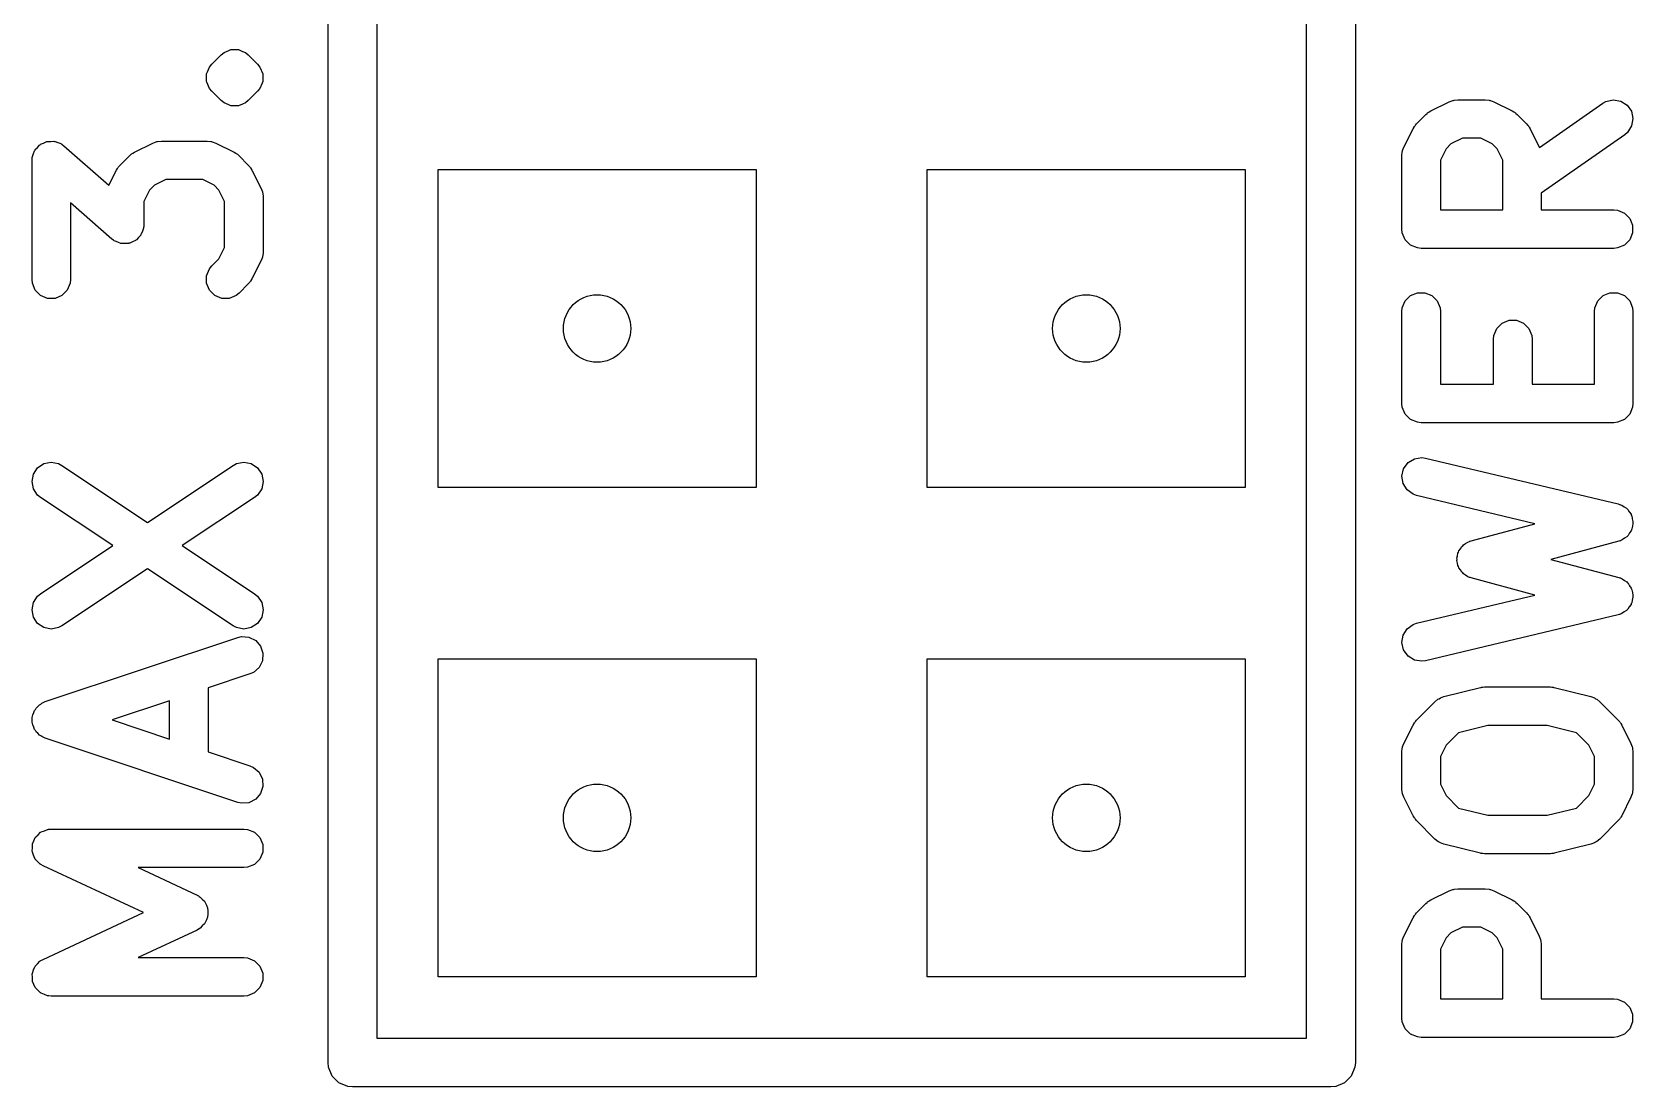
# Model space of a CAD drawing. Extents: x -4.27 to -3.21, y 5.41 to 6.94.
# Drawn here: x -3.5405 to -3.2133, y 5.745 to 5.9606 of the extents above; entities that cross this region are included whole.
import ezdxf

# ---------------------------------------------------------------- set-up
doc = ezdxf.new("R2010")
doc.units = 0
doc.header["$MEASUREMENT"] = 0
doc.layers.add('BLACK', color=7, linetype='CONTINUOUS')

msp = doc.modelspace()

# ---------------------------------------------------------------- linework, layer by layer
at = {"layer": 'BLACK', "linetype": 'CONTINUOUS'}
for p, q in [((-3.48, 5.85), (-3.48, 6.05)), ((-3.27, 6.05), (-3.27, 5.75)), ((-3.47, 6.045), (-3.47, 5.85)), ((-3.28, 5.755), (-3.28, 6.045)), ((-3.50373, 5.95403), (-3.50185, 5.9559)), ((-3.50185, 5.9559), (-3.50126, 5.95639)), ((-3.50126, 5.95639), (-3.50025, 5.95681)), ((-3.50025, 5.95681), (-3.49984, 5.95698)), ((-3.49984, 5.95698), (-3.4983, 5.95698)), ((-3.4983, 5.95698), (-3.49747, 5.95663)), ((-3.49747, 5.95663), (-3.49688, 5.95639)), ((-3.49688, 5.95639), (-3.49688, 5.95639)), ((-3.49688, 5.95639), (-3.49629, 5.9559)), ((-3.49629, 5.9559), (-3.49441, 5.95403)), ((-3.50463, 5.95243), (-3.50422, 5.95343)), ((-3.50422, 5.95343), (-3.50373, 5.95403)), ((-3.50422, 5.95343), (-3.50422, 5.95343)), ((-3.49441, 5.95403), (-3.49392, 5.95343)), ((-3.49392, 5.95343), (-3.49392, 5.95343)), ((-3.49392, 5.95343), (-3.49333, 5.95201)), ((-3.50481, 5.95201), (-3.50463, 5.95243)), ((-3.50481, 5.95047), (-3.50481, 5.95201)), ((-3.50475, 5.95033), (-3.50481, 5.95047)), ((-3.50422, 5.94906), (-3.50475, 5.95033)), ((-3.49348, 5.95014), (-3.49392, 5.94906)), ((-3.49333, 5.95047), (-3.49348, 5.95014)), ((-3.49333, 5.95201), (-3.49333, 5.95047)), ((-3.50373, 5.94846), (-3.50422, 5.94906)), ((-3.50422, 5.94906), (-3.50422, 5.94906)), ((-3.50185, 5.94658), (-3.50373, 5.94846)), ((-3.50126, 5.94609), (-3.50185, 5.94658)), ((-3.50025, 5.94568), (-3.50126, 5.94609)), ((-3.49688, 5.94609), (-3.49747, 5.94585)), ((-3.49629, 5.94658), (-3.49688, 5.94609)), ((-3.49688, 5.94609), (-3.49688, 5.94609)), ((-3.49441, 5.94846), (-3.49629, 5.94658)), ((-3.49392, 5.94906), (-3.49441, 5.94846)), ((-3.25458, 5.94445), (-3.25083, 5.94633)), ((-3.25083, 5.94633), (-3.25011, 5.9466)), ((-3.25011, 5.9466), (-3.24997, 5.94661)), ((-3.24997, 5.94661), (-3.24984, 5.94667)), ((-3.24984, 5.94667), (-3.24907, 5.94674)), ((-3.24907, 5.94674), (-3.24344, 5.94674)), ((-3.24344, 5.94674), (-3.24267, 5.94667)), ((-3.24267, 5.94667), (-3.24254, 5.94661)), ((-3.24254, 5.94661), (-3.2424, 5.9466)), ((-3.2424, 5.9466), (-3.24168, 5.94633)), ((-3.24168, 5.94633), (-3.23793, 5.94445)), ((-3.23239, 5.93698), (-3.21945, 5.94603)), ((-3.21945, 5.94603), (-3.21878, 5.94641)), ((-3.21878, 5.94641), (-3.21728, 5.94674)), ((-3.21728, 5.94674), (-3.21577, 5.94648)), ((-3.21577, 5.94648), (-3.21447, 5.94565)), ((-3.49984, 5.94551), (-3.50025, 5.94568)), ((-3.4983, 5.94551), (-3.49984, 5.94551)), ((-3.49984, 5.94551), (-3.49984, 5.94551)), ((-3.49747, 5.94585), (-3.4983, 5.94551)), ((-3.25748, 5.94184), (-3.2556, 5.94372)), ((-3.2556, 5.94372), (-3.2553, 5.94396)), ((-3.2553, 5.94396), (-3.25523, 5.94404)), ((-3.25523, 5.94404), (-3.25511, 5.94412)), ((-3.25511, 5.94412), (-3.255, 5.94421)), ((-3.255, 5.94421), (-3.25491, 5.94424)), ((-3.25491, 5.94424), (-3.25458, 5.94445)), ((-3.23793, 5.94445), (-3.2376, 5.94424)), ((-3.2376, 5.94424), (-3.23751, 5.94421)), ((-3.23751, 5.94421), (-3.2374, 5.94412)), ((-3.2374, 5.94412), (-3.23728, 5.94404)), ((-3.23728, 5.94404), (-3.23721, 5.94396)), ((-3.23721, 5.94396), (-3.23691, 5.94372)), ((-3.23691, 5.94372), (-3.23503, 5.94184)), ((-3.21447, 5.94565), (-3.21359, 5.94439)), ((-3.21359, 5.94439), (-3.21326, 5.94289)), ((-3.21326, 5.94289), (-3.21353, 5.94138)), ((-3.26009, 5.93707), (-3.25821, 5.94082)), ((-3.25821, 5.94082), (-3.258, 5.94115)), ((-3.258, 5.94115), (-3.25796, 5.94124)), ((-3.25796, 5.94124), (-3.25788, 5.94135)), ((-3.25788, 5.94135), (-3.2578, 5.94147)), ((-3.2578, 5.94147), (-3.25772, 5.94154)), ((-3.25772, 5.94154), (-3.25748, 5.94184)), ((-3.23503, 5.94184), (-3.23479, 5.94154)), ((-3.23479, 5.94154), (-3.23471, 5.94147)), ((-3.23471, 5.94147), (-3.23463, 5.94135)), ((-3.23463, 5.94135), (-3.23455, 5.94124)), ((-3.23455, 5.94124), (-3.23451, 5.94115)), ((-3.23451, 5.94115), (-3.2343, 5.94082)), ((-3.2343, 5.94082), (-3.23242, 5.93707)), ((-3.21494, 5.93958), (-3.23201, 5.92763)), ((-3.21435, 5.94008), (-3.21494, 5.93958)), ((-3.21353, 5.94138), (-3.21435, 5.94008)), ((-3.54018, 5.93573), (-3.53998, 5.93633)), ((-3.53998, 5.93633), (-3.53989, 5.93643)), ((-3.53989, 5.93643), (-3.53984, 5.93656)), ((-3.53984, 5.93656), (-3.53939, 5.93701)), ((-3.53939, 5.93701), (-3.53897, 5.93749)), ((-3.53897, 5.93749), (-3.53885, 5.93755)), ((-3.53885, 5.93755), (-3.53875, 5.93764)), ((-3.53875, 5.93764), (-3.53816, 5.93789)), ((-3.53816, 5.93789), (-3.53759, 5.93817)), ((-3.53759, 5.93817), (-3.53746, 5.93818)), ((-3.53746, 5.93818), (-3.53733, 5.93823)), ((-3.53733, 5.93823), (-3.53669, 5.93823)), ((-3.53669, 5.93823), (-3.53606, 5.93827)), ((-3.53606, 5.93827), (-3.53593, 5.93823)), ((-3.53593, 5.93823), (-3.5358, 5.93823)), ((-3.5358, 5.93823), (-3.53521, 5.93799)), ((-3.53521, 5.93799), (-3.5346, 5.93778)), ((-3.5346, 5.93778), (-3.53445, 5.93767)), ((-3.53445, 5.93767), (-3.53438, 5.93764)), ((-3.53438, 5.93764), (-3.53431, 5.93757)), ((-3.53431, 5.93757), (-3.53397, 5.93733)), ((-3.53397, 5.93733), (-3.52477, 5.92928)), ((-3.51958, 5.93602), (-3.51583, 5.93789)), ((-3.51583, 5.93789), (-3.51511, 5.93817)), ((-3.51511, 5.93817), (-3.51497, 5.93818)), ((-3.51497, 5.93818), (-3.51484, 5.93823)), ((-3.51484, 5.93823), (-3.51407, 5.93831)), ((-3.51407, 5.93831), (-3.5047, 5.93831)), ((-3.5047, 5.93831), (-3.50393, 5.93823)), ((-3.50393, 5.93823), (-3.5038, 5.93818)), ((-3.5038, 5.93818), (-3.50366, 5.93817)), ((-3.50366, 5.93817), (-3.50293, 5.93789)), ((-3.50293, 5.93789), (-3.49918, 5.93602)), ((-3.26037, 5.93621), (-3.26036, 5.93635)), ((-3.26036, 5.93635), (-3.26009, 5.93707)), ((-3.25146, 5.93672), (-3.25263, 5.93438)), ((-3.25048, 5.9377), (-3.25146, 5.93672)), ((-3.24814, 5.93887), (-3.25048, 5.9377)), ((-3.24437, 5.93887), (-3.24814, 5.93887)), ((-3.24203, 5.9377), (-3.24437, 5.93887)), ((-3.24105, 5.93672), (-3.24203, 5.9377)), ((-3.23988, 5.93438), (-3.24105, 5.93672)), ((-3.23242, 5.93707), (-3.23239, 5.93698)), ((-3.5405, 5.93437), (-3.54046, 5.93478)), ((-3.5405, 5.91), (-3.5405, 5.93437)), ((-3.54047, 5.93488), (-3.54045, 5.93495)), ((-3.54046, 5.93478), (-3.54047, 5.93488)), ((-3.54045, 5.93495), (-3.54043, 5.93514)), ((-3.54043, 5.93514), (-3.54018, 5.93573)), ((-3.52288, 5.93292), (-3.5228, 5.93303)), ((-3.5228, 5.93303), (-3.52273, 5.9331)), ((-3.52273, 5.9331), (-3.52248, 5.9334)), ((-3.52248, 5.9334), (-3.5206, 5.93528)), ((-3.5206, 5.93528), (-3.5203, 5.93553)), ((-3.5203, 5.93553), (-3.52023, 5.93561)), ((-3.52023, 5.93561), (-3.52011, 5.93568)), ((-3.52011, 5.93568), (-3.52001, 5.93577)), ((-3.52001, 5.93577), (-3.51991, 5.93581)), ((-3.51991, 5.93581), (-3.51958, 5.93602)), ((-3.49918, 5.93602), (-3.49885, 5.93581)), ((-3.49885, 5.93581), (-3.49876, 5.93577)), ((-3.49876, 5.93577), (-3.49865, 5.93568)), ((-3.49865, 5.93568), (-3.49853, 5.93561)), ((-3.49853, 5.93561), (-3.49846, 5.93553)), ((-3.49846, 5.93553), (-3.49816, 5.93528)), ((-3.49816, 5.93528), (-3.49629, 5.9334)), ((-3.49629, 5.9334), (-3.49604, 5.9331)), ((-3.49604, 5.9331), (-3.49596, 5.93303)), ((-3.49596, 5.93303), (-3.49589, 5.93292)), ((-3.2605, 5.93531), (-3.26043, 5.93608)), ((-3.2605, 5.92031), (-3.2605, 5.93531)), ((-3.26043, 5.93608), (-3.26037, 5.93621)), ((-3.25263, 5.93438), (-3.25263, 5.92425)), ((-3.23988, 5.92425), (-3.23988, 5.93438)), ((-3.52477, 5.92928), (-3.52321, 5.93238)), ((-3.52321, 5.93238), (-3.52301, 5.93271)), ((-3.52301, 5.93271), (-3.52297, 5.93281)), ((-3.52297, 5.93281), (-3.52288, 5.93292)), ((-3.51314, 5.93043), (-3.51549, 5.92926)), ((-3.50562, 5.93043), (-3.51314, 5.93043)), ((-3.50328, 5.92926), (-3.50562, 5.93043)), ((-3.49589, 5.93292), (-3.4958, 5.93281)), ((-3.4958, 5.93281), (-3.49576, 5.93271)), ((-3.49576, 5.93271), (-3.49555, 5.93238)), ((-3.49555, 5.93238), (-3.49367, 5.92863)), ((-3.4575, 5.8675), (-3.4575, 5.9325)), ((-3.4575, 5.9325), (-3.3925, 5.9325)), ((-3.3925, 5.9325), (-3.3925, 5.8675)), ((-3.3575, 5.8675), (-3.3575, 5.9325)), ((-3.3575, 5.9325), (-3.2925, 5.9325)), ((-3.2925, 5.9325), (-3.2925, 5.8675)), ((-3.51646, 5.92829), (-3.51763, 5.92594)), ((-3.51549, 5.92926), (-3.51646, 5.92829)), ((-3.50231, 5.92829), (-3.50328, 5.92926)), ((-3.50113, 5.92594), (-3.50231, 5.92829)), ((-3.49367, 5.92863), (-3.4934, 5.92791)), ((-3.4934, 5.92791), (-3.49339, 5.92777)), ((-3.49339, 5.92777), (-3.49333, 5.92764)), ((-3.49333, 5.92764), (-3.49326, 5.92687)), ((-3.49326, 5.92687), (-3.49326, 5.91562)), ((-3.23201, 5.92763), (-3.23201, 5.92425)), ((-3.52416, 5.91828), (-3.53263, 5.92569)), ((-3.53263, 5.92569), (-3.53263, 5.91)), ((-3.51763, 5.92594), (-3.51763, 5.92125)), ((-3.50113, 5.91655), (-3.50113, 5.92594)), ((-3.25263, 5.92425), (-3.23988, 5.92425)), ((-3.23201, 5.92425), (-3.2172, 5.92425)), ((-3.2172, 5.92425), (-3.21643, 5.92417)), ((-3.21643, 5.92417), (-3.21501, 5.92358)), ((-3.21501, 5.92358), (-3.21392, 5.9225)), ((-3.51795, 5.91989), (-3.51816, 5.91928)), ((-3.51771, 5.92048), (-3.51795, 5.91989)), ((-3.51769, 5.92067), (-3.51771, 5.92048)), ((-3.51766, 5.92074), (-3.51769, 5.92067)), ((-3.51763, 5.92125), (-3.51767, 5.92084)), ((-3.51767, 5.92084), (-3.51766, 5.92074)), ((-3.26043, 5.91954), (-3.2605, 5.92031)), ((-3.21392, 5.9225), (-3.21333, 5.92108)), ((-3.21333, 5.92108), (-3.21333, 5.91954)), ((-3.52383, 5.91805), (-3.52416, 5.91828)), ((-3.52376, 5.91797), (-3.52383, 5.91805)), ((-3.52369, 5.91794), (-3.52376, 5.91797)), ((-3.52353, 5.91783), (-3.52369, 5.91794)), ((-3.52293, 5.91763), (-3.52353, 5.91783)), ((-3.52234, 5.91739), (-3.52293, 5.91763)), ((-3.5222, 5.91739), (-3.52234, 5.91739)), ((-3.52208, 5.91734), (-3.5222, 5.91739)), ((-3.52144, 5.91739), (-3.52208, 5.91734)), ((-3.5208, 5.91739), (-3.52144, 5.91739)), ((-3.52068, 5.91744), (-3.5208, 5.91739)), ((-3.52054, 5.91744), (-3.52068, 5.91744)), ((-3.51997, 5.91773), (-3.52054, 5.91744)), ((-3.51938, 5.91797), (-3.51997, 5.91773)), ((-3.51929, 5.91807), (-3.51938, 5.91797)), ((-3.51917, 5.91813), (-3.51929, 5.91807)), ((-3.51875, 5.91861), (-3.51917, 5.91813)), ((-3.51829, 5.91906), (-3.51875, 5.91861)), ((-3.51824, 5.91918), (-3.51829, 5.91906)), ((-3.51816, 5.91928), (-3.51824, 5.91918)), ((-3.25984, 5.91812), (-3.26043, 5.91954)), ((-3.25875, 5.91704), (-3.25984, 5.91812)), ((-3.25733, 5.91645), (-3.25875, 5.91704)), ((-3.21501, 5.91704), (-3.21643, 5.91645)), ((-3.21392, 5.91812), (-3.21501, 5.91704)), ((-3.21333, 5.91954), (-3.21392, 5.91812)), ((-3.50373, 5.91278), (-3.50231, 5.9142)), ((-3.50231, 5.9142), (-3.50113, 5.91655)), ((-3.49367, 5.91386), (-3.49555, 5.91011)), ((-3.4934, 5.91458), (-3.49367, 5.91386)), ((-3.49339, 5.91472), (-3.4934, 5.91458)), ((-3.49333, 5.91485), (-3.49339, 5.91472)), ((-3.49326, 5.91562), (-3.49333, 5.91485)), ((-3.25657, 5.91637), (-3.25733, 5.91645)), ((-3.2172, 5.91637), (-3.25657, 5.91637)), ((-3.21643, 5.91645), (-3.2172, 5.91637)), ((-3.50481, 5.91077), (-3.50422, 5.91219)), ((-3.50481, 5.90923), (-3.50481, 5.91077)), ((-3.50422, 5.91219), (-3.50373, 5.91278)), ((-3.49555, 5.91011), (-3.49576, 5.90978)), ((-3.54043, 5.90923), (-3.5405, 5.91)), ((-3.53984, 5.90781), (-3.54043, 5.90923)), ((-3.53875, 5.90672), (-3.53984, 5.90781)), ((-3.53329, 5.90781), (-3.53438, 5.90672)), ((-3.5327, 5.90923), (-3.53329, 5.90781)), ((-3.53263, 5.91), (-3.5327, 5.90923)), ((-3.50422, 5.90781), (-3.50481, 5.90923)), ((-3.50313, 5.90672), (-3.50422, 5.90781)), ((-3.49816, 5.90721), (-3.49876, 5.90672)), ((-3.49629, 5.90909), (-3.49816, 5.90721)), ((-3.49604, 5.90939), (-3.49629, 5.90909)), ((-3.49596, 5.90946), (-3.49604, 5.90939)), ((-3.49589, 5.90958), (-3.49596, 5.90946)), ((-3.4958, 5.90969), (-3.49589, 5.90958)), ((-3.49576, 5.90978), (-3.4958, 5.90969)), ((-3.25875, 5.90671), (-3.25733, 5.9073)), ((-3.25733, 5.9073), (-3.2558, 5.9073)), ((-3.2558, 5.9073), (-3.25438, 5.90671)), ((-3.21938, 5.90671), (-3.21796, 5.9073)), ((-3.21796, 5.9073), (-3.21643, 5.9073)), ((-3.21643, 5.9073), (-3.21501, 5.90671)), ((-3.53733, 5.90614), (-3.53875, 5.90672)), ((-3.5358, 5.90614), (-3.53733, 5.90614)), ((-3.53438, 5.90672), (-3.5358, 5.90614)), ((-3.50171, 5.90614), (-3.50313, 5.90672)), ((-3.50018, 5.90614), (-3.50171, 5.90614)), ((-3.49876, 5.90672), (-3.50018, 5.90614)), ((-3.2605, 5.90344), (-3.26043, 5.9042)), ((-3.26043, 5.9042), (-3.25984, 5.90562)), ((-3.25984, 5.90562), (-3.25875, 5.90671)), ((-3.25438, 5.90671), (-3.25329, 5.90562)), ((-3.25329, 5.90562), (-3.2527, 5.9042)), ((-3.2527, 5.9042), (-3.25263, 5.90344)), ((-3.22113, 5.90344), (-3.22106, 5.9042)), ((-3.22106, 5.9042), (-3.22047, 5.90562)), ((-3.22047, 5.90562), (-3.21938, 5.90671)), ((-3.21501, 5.90671), (-3.21392, 5.90562)), ((-3.21392, 5.90562), (-3.21333, 5.9042)), ((-3.21333, 5.9042), (-3.21326, 5.90344)), ((-3.2605, 5.88469), (-3.2605, 5.90344)), ((-3.25263, 5.90344), (-3.25263, 5.88863)), ((-3.24109, 5.9), (-3.24001, 5.90109)), ((-3.24001, 5.90109), (-3.23859, 5.90167)), ((-3.23859, 5.90167), (-3.23705, 5.90167)), ((-3.23705, 5.90167), (-3.23563, 5.90109)), ((-3.23563, 5.90109), (-3.23455, 5.9)), ((-3.22113, 5.88863), (-3.22113, 5.90344)), ((-3.21326, 5.90344), (-3.21326, 5.88469)), ((-3.24176, 5.89781), (-3.24168, 5.89858)), ((-3.24176, 5.88863), (-3.24176, 5.89781)), ((-3.24168, 5.89858), (-3.24109, 5.9)), ((-3.23455, 5.9), (-3.23396, 5.89858)), ((-3.23396, 5.89858), (-3.23388, 5.89781)), ((-3.23388, 5.89781), (-3.23388, 5.88863)), ((-3.25263, 5.88863), (-3.24176, 5.88863)), ((-3.23388, 5.88863), (-3.22113, 5.88863)), ((-3.26043, 5.88392), (-3.2605, 5.88469)), ((-3.25984, 5.8825), (-3.26043, 5.88392)), ((-3.21333, 5.88392), (-3.21392, 5.8825)), ((-3.21326, 5.88469), (-3.21333, 5.88392)), ((-3.25875, 5.88142), (-3.25984, 5.8825)), ((-3.25733, 5.88083), (-3.25875, 5.88142)), ((-3.25657, 5.88075), (-3.25733, 5.88083)), ((-3.2172, 5.88075), (-3.25657, 5.88075)), ((-3.21643, 5.88083), (-3.2172, 5.88075)), ((-3.21501, 5.88142), (-3.21643, 5.88083)), ((-3.21392, 5.8825), (-3.21501, 5.88142)), ((-3.54021, 5.87026), (-3.53935, 5.87153)), ((-3.53935, 5.87153), (-3.53808, 5.87239)), ((-3.53808, 5.87239), (-3.53657, 5.87269)), ((-3.53657, 5.87269), (-3.53506, 5.87239)), ((-3.53506, 5.87239), (-3.53438, 5.87203)), ((-3.53438, 5.87203), (-3.51688, 5.86036)), ((-3.51688, 5.86036), (-3.49938, 5.87203)), ((-3.49938, 5.87203), (-3.4987, 5.87239)), ((-3.4987, 5.87239), (-3.49719, 5.87269)), ((-3.49719, 5.87269), (-3.49569, 5.87239)), ((-3.49569, 5.87239), (-3.49441, 5.87153)), ((-3.49441, 5.87153), (-3.49356, 5.87026)), ((-3.2605, 5.86984), (-3.26014, 5.87133)), ((-3.26014, 5.87133), (-3.25924, 5.87258)), ((-3.25924, 5.87258), (-3.25794, 5.87338)), ((-3.25794, 5.87338), (-3.25642, 5.87362)), ((-3.25642, 5.87362), (-3.25565, 5.87352)), ((-3.25565, 5.87352), (-3.21628, 5.86415)), ((-3.5405, 5.86875), (-3.54021, 5.87026)), ((-3.5402, 5.86724), (-3.5405, 5.86875)), ((-3.49356, 5.87026), (-3.49326, 5.86875)), ((-3.49326, 5.86875), (-3.49356, 5.86724)), ((-3.3925, 5.8675), (-3.4575, 5.8675)), ((-3.2925, 5.8675), (-3.3575, 5.8675)), ((-3.26026, 5.86832), (-3.2605, 5.86984)), ((-3.25945, 5.86701), (-3.26026, 5.86832)), ((-3.53935, 5.86597), (-3.5402, 5.86724)), ((-3.53875, 5.86548), (-3.53935, 5.86597)), ((-3.52398, 5.85563), (-3.53875, 5.86548)), ((-3.49501, 5.86548), (-3.50978, 5.85563)), ((-3.49442, 5.86597), (-3.49501, 5.86548)), ((-3.49356, 5.86724), (-3.49442, 5.86597)), ((-3.25821, 5.86611), (-3.25945, 5.86701)), ((-3.25748, 5.86586), (-3.25821, 5.86611)), ((-3.23329, 5.8601), (-3.25748, 5.86586)), ((-3.21628, 5.86415), (-3.21602, 5.86406)), ((-3.21602, 5.86406), (-3.21593, 5.86404)), ((-3.21593, 5.86404), (-3.21584, 5.86399)), ((-3.21584, 5.86399), (-3.21555, 5.8639)), ((-3.21555, 5.8639), (-3.21509, 5.86356)), ((-3.21509, 5.86356), (-3.2146, 5.86327)), ((-3.2146, 5.86327), (-3.21447, 5.86311)), ((-3.21447, 5.86311), (-3.21431, 5.86299)), ((-3.21431, 5.86299), (-3.21401, 5.86251)), ((-3.21401, 5.86251), (-3.21366, 5.86205)), ((-3.21366, 5.86205), (-3.21361, 5.86186)), ((-3.21361, 5.86186), (-3.21351, 5.86169)), ((-3.21351, 5.86169), (-3.21341, 5.86112)), ((-3.21341, 5.86112), (-3.21327, 5.86057)), ((-3.24633, 5.85662), (-3.23329, 5.8601)), ((-3.21424, 5.85772), (-3.2144, 5.85759)), ((-3.21395, 5.85821), (-3.21424, 5.85772)), ((-3.21362, 5.85868), (-3.21395, 5.85821)), ((-3.21357, 5.85887), (-3.21362, 5.85868)), ((-3.21347, 5.85905), (-3.21357, 5.85887)), ((-3.21339, 5.85961), (-3.21347, 5.85905)), ((-3.21326, 5.86017), (-3.21339, 5.85961)), ((-3.21327, 5.86057), (-3.21329, 5.86037)), ((-3.21329, 5.86037), (-3.21326, 5.86017)), ((-3.53875, 5.84578), (-3.52398, 5.85563)), ((-3.50978, 5.85563), (-3.49501, 5.84578)), ((-3.24892, 5.85431), (-3.24885, 5.85455)), ((-3.24885, 5.85455), (-3.24853, 5.85497)), ((-3.24853, 5.85497), (-3.24827, 5.85542)), ((-3.24827, 5.85542), (-3.24807, 5.85557)), ((-3.24807, 5.85557), (-3.24792, 5.85577)), ((-3.24792, 5.85577), (-3.24747, 5.85603)), ((-3.24747, 5.85603), (-3.24705, 5.85635)), ((-3.24705, 5.85635), (-3.24668, 5.85649)), ((-3.24668, 5.85649), (-3.24659, 5.85654)), ((-3.24659, 5.85654), (-3.24651, 5.85655)), ((-3.24651, 5.85655), (-3.24633, 5.85662)), ((-3.21618, 5.85651), (-3.23004, 5.85282)), ((-3.21592, 5.85661), (-3.21618, 5.85651)), ((-3.21583, 5.85663), (-3.21592, 5.85661)), ((-3.21574, 5.85668), (-3.21583, 5.85663)), ((-3.21546, 5.85678), (-3.21574, 5.85668)), ((-3.215, 5.85713), (-3.21546, 5.85678)), ((-3.21452, 5.85743), (-3.215, 5.85713)), ((-3.2144, 5.85759), (-3.21452, 5.85743)), ((-3.24925, 5.85307), (-3.24911, 5.85357)), ((-3.24921, 5.85282), (-3.24925, 5.85307)), ((-3.24925, 5.85256), (-3.24921, 5.85282)), ((-3.24911, 5.85206), (-3.24925, 5.85256)), ((-3.24911, 5.85357), (-3.24904, 5.85409)), ((-3.24904, 5.85155), (-3.24911, 5.85206)), ((-3.24904, 5.85409), (-3.24892, 5.85431)), ((-3.24892, 5.85133), (-3.24904, 5.85155)), ((-3.24885, 5.85108), (-3.24892, 5.85133)), ((-3.23004, 5.85282), (-3.21618, 5.84912)), ((-3.51688, 5.8509), (-3.53438, 5.83923)), ((-3.49938, 5.83923), (-3.51688, 5.8509)), ((-3.48, 5.75), (-3.48, 5.85)), ((-3.47, 5.85), (-3.47, 5.755)), ((-3.24853, 5.85067), (-3.24885, 5.85108)), ((-3.24827, 5.85022), (-3.24853, 5.85067)), ((-3.24807, 5.85006), (-3.24827, 5.85022)), ((-3.24792, 5.84986), (-3.24807, 5.85006)), ((-3.24747, 5.8496), (-3.24792, 5.84986)), ((-3.24705, 5.84928), (-3.24747, 5.8496)), ((-3.24668, 5.84914), (-3.24705, 5.84928)), ((-3.24659, 5.84909), (-3.24668, 5.84914)), ((-3.24651, 5.84908), (-3.24659, 5.84909)), ((-3.24633, 5.84901), (-3.24651, 5.84908)), ((-3.23329, 5.84553), (-3.24633, 5.84901)), ((-3.21618, 5.84912), (-3.21592, 5.84902)), ((-3.21592, 5.84902), (-3.21583, 5.84901)), ((-3.21583, 5.84901), (-3.21574, 5.84896)), ((-3.21574, 5.84896), (-3.21546, 5.84885)), ((-3.21546, 5.84885), (-3.215, 5.8485)), ((-3.215, 5.8485), (-3.21452, 5.8482)), ((-3.21452, 5.8482), (-3.2144, 5.84804)), ((-3.2144, 5.84804), (-3.21424, 5.84792)), ((-3.21424, 5.84792), (-3.21395, 5.84742)), ((-3.5402, 5.84402), (-3.53935, 5.84529)), ((-3.53935, 5.84529), (-3.53875, 5.84578)), ((-3.49501, 5.84578), (-3.49442, 5.84529)), ((-3.49442, 5.84529), (-3.49356, 5.84402)), ((-3.25748, 5.83977), (-3.23329, 5.84553)), ((-3.21395, 5.84742), (-3.21362, 5.84696)), ((-3.21362, 5.84696), (-3.21357, 5.84676)), ((-3.21357, 5.84676), (-3.21347, 5.84659)), ((-3.21347, 5.84659), (-3.21339, 5.84602)), ((-3.21327, 5.84507), (-3.21341, 5.84451)), ((-3.21339, 5.84602), (-3.21326, 5.84547)), ((-3.21326, 5.84547), (-3.21329, 5.84527)), ((-3.21329, 5.84527), (-3.21327, 5.84507)), ((-3.5405, 5.84251), (-3.5402, 5.84402)), ((-3.54021, 5.841), (-3.5405, 5.84251)), ((-3.49356, 5.84402), (-3.49326, 5.84251)), ((-3.49326, 5.84251), (-3.49356, 5.841)), ((-3.21628, 5.84149), (-3.25565, 5.83211)), ((-3.21602, 5.84158), (-3.21628, 5.84149)), ((-3.21593, 5.84159), (-3.21602, 5.84158)), ((-3.21584, 5.84164), (-3.21593, 5.84159)), ((-3.21555, 5.84174), (-3.21584, 5.84164)), ((-3.21509, 5.84208), (-3.21555, 5.84174)), ((-3.2146, 5.84236), (-3.21509, 5.84208)), ((-3.21447, 5.84252), (-3.2146, 5.84236)), ((-3.21431, 5.84264), (-3.21447, 5.84252)), ((-3.21401, 5.84313), (-3.21431, 5.84264)), ((-3.21366, 5.84358), (-3.21401, 5.84313)), ((-3.21361, 5.84378), (-3.21366, 5.84358)), ((-3.21351, 5.84395), (-3.21361, 5.84378)), ((-3.21341, 5.84451), (-3.21351, 5.84395)), ((-3.53935, 5.83973), (-3.54021, 5.841)), ((-3.53808, 5.83887), (-3.53935, 5.83973)), ((-3.53657, 5.83857), (-3.53808, 5.83887)), ((-3.53506, 5.83887), (-3.53657, 5.83857)), ((-3.53438, 5.83923), (-3.53506, 5.83887)), ((-3.4987, 5.83887), (-3.49938, 5.83923)), ((-3.49719, 5.83857), (-3.4987, 5.83887)), ((-3.49569, 5.83887), (-3.49719, 5.83857)), ((-3.49441, 5.83973), (-3.49569, 5.83887)), ((-3.49356, 5.841), (-3.49441, 5.83973)), ((-3.26026, 5.83731), (-3.25945, 5.83862)), ((-3.25945, 5.83862), (-3.25821, 5.83952)), ((-3.25821, 5.83952), (-3.25748, 5.83977)), ((-3.53781, 5.82374), (-3.49844, 5.83687)), ((-3.49844, 5.83687), (-3.49769, 5.83704)), ((-3.49769, 5.83704), (-3.49616, 5.83693)), ((-3.49616, 5.83693), (-3.49478, 5.83624)), ((-3.49478, 5.83624), (-3.49378, 5.83508)), ((-3.49378, 5.83508), (-3.49329, 5.83363)), ((-3.2605, 5.8358), (-3.26026, 5.83731)), ((-3.26014, 5.8343), (-3.2605, 5.8358)), ((-3.4934, 5.83209), (-3.49409, 5.83072)), ((-3.49329, 5.83363), (-3.4934, 5.83209)), ((-3.4575, 5.7675), (-3.4575, 5.8325)), ((-3.4575, 5.8325), (-3.3925, 5.8325)), ((-3.3925, 5.8325), (-3.3925, 5.7675)), ((-3.3575, 5.7675), (-3.3575, 5.8325)), ((-3.3575, 5.8325), (-3.2925, 5.8325)), ((-3.2925, 5.8325), (-3.2925, 5.7675)), ((-3.25924, 5.83306), (-3.26014, 5.8343)), ((-3.25794, 5.83225), (-3.25924, 5.83306)), ((-3.25642, 5.83201), (-3.25794, 5.83225)), ((-3.25565, 5.83211), (-3.25642, 5.83201)), ((-3.49595, 5.8294), (-3.50451, 5.82655)), ((-3.49525, 5.82971), (-3.49595, 5.8294)), ((-3.49409, 5.83072), (-3.49525, 5.82971)), ((-3.50451, 5.82655), (-3.50451, 5.81347)), ((-3.2519, 5.82477), (-3.2444, 5.82664)), ((-3.2444, 5.82664), (-3.24426, 5.82666)), ((-3.24426, 5.82666), (-3.24421, 5.82668)), ((-3.24421, 5.82668), (-3.24392, 5.82671)), ((-3.24392, 5.82671), (-3.24363, 5.82675)), ((-3.24363, 5.82675), (-3.24358, 5.82675)), ((-3.24358, 5.82675), (-3.24344, 5.82676)), ((-3.24344, 5.82676), (-3.23032, 5.82676)), ((-3.23032, 5.82676), (-3.23019, 5.82675)), ((-3.23019, 5.82675), (-3.23013, 5.82675)), ((-3.23013, 5.82675), (-3.22984, 5.82671)), ((-3.22984, 5.82671), (-3.22955, 5.82668)), ((-3.22955, 5.82668), (-3.2295, 5.82666)), ((-3.2295, 5.82666), (-3.22936, 5.82664)), ((-3.22936, 5.82664), (-3.22187, 5.82477)), ((-3.54014, 5.82149), (-3.53999, 5.82196)), ((-3.53999, 5.82196), (-3.5398, 5.82217)), ((-3.5398, 5.82217), (-3.53968, 5.82242)), ((-3.53968, 5.82242), (-3.5393, 5.82275)), ((-3.5393, 5.82275), (-3.53898, 5.82312)), ((-3.53898, 5.82312), (-3.53873, 5.82325)), ((-3.53873, 5.82325), (-3.53852, 5.82343)), ((-3.53852, 5.82343), (-3.53781, 5.82374)), ((-3.51238, 5.82392), (-3.52412, 5.82001)), ((-3.51238, 5.8161), (-3.51238, 5.82392)), ((-3.25748, 5.81998), (-3.25373, 5.82373)), ((-3.25373, 5.82373), (-3.25313, 5.82422)), ((-3.25313, 5.82422), (-3.25286, 5.82433)), ((-3.25286, 5.82433), (-3.25262, 5.82451)), ((-3.25262, 5.82451), (-3.2519, 5.82477)), ((-3.22187, 5.82477), (-3.22114, 5.82451)), ((-3.22114, 5.82451), (-3.2209, 5.82433)), ((-3.2209, 5.82433), (-3.22063, 5.82422)), ((-3.22063, 5.82422), (-3.22004, 5.82373)), ((-3.22004, 5.82373), (-3.21629, 5.81998)), ((-3.54047, 5.8205), (-3.54038, 5.82077)), ((-3.54044, 5.82001), (-3.54047, 5.8205)), ((-3.54047, 5.81952), (-3.54044, 5.82001)), ((-3.54038, 5.81925), (-3.54047, 5.81952)), ((-3.54038, 5.82077), (-3.54036, 5.82105)), ((-3.54036, 5.81897), (-3.54038, 5.81925)), ((-3.54036, 5.82105), (-3.54014, 5.82149)), ((-3.54014, 5.81853), (-3.54036, 5.81897)), ((-3.53999, 5.81806), (-3.54014, 5.81853)), ((-3.52412, 5.82001), (-3.51238, 5.8161)), ((-3.26009, 5.81521), (-3.25821, 5.81896)), ((-3.25821, 5.81896), (-3.258, 5.81929)), ((-3.258, 5.81929), (-3.25796, 5.81938)), ((-3.25796, 5.81938), (-3.25788, 5.81949)), ((-3.25788, 5.81949), (-3.2578, 5.81961)), ((-3.2578, 5.81961), (-3.25772, 5.81968)), ((-3.25772, 5.81968), (-3.25748, 5.81998)), ((-3.24296, 5.81888), (-3.24893, 5.81739)), ((-3.2308, 5.81888), (-3.24296, 5.81888)), ((-3.22483, 5.81739), (-3.2308, 5.81888)), ((-3.21629, 5.81998), (-3.21604, 5.81968)), ((-3.21604, 5.81968), (-3.21596, 5.81961)), ((-3.21596, 5.81961), (-3.21589, 5.81949)), ((-3.21589, 5.81949), (-3.2158, 5.81938)), ((-3.2158, 5.81938), (-3.21576, 5.81929)), ((-3.21576, 5.81929), (-3.21555, 5.81896)), ((-3.21555, 5.81896), (-3.21367, 5.81521)), ((-3.5398, 5.81785), (-3.53999, 5.81806)), ((-3.53968, 5.8176), (-3.5398, 5.81785)), ((-3.5393, 5.81727), (-3.53968, 5.8176)), ((-3.53898, 5.8169), (-3.5393, 5.81727)), ((-3.53873, 5.81677), (-3.53898, 5.8169)), ((-3.53852, 5.81659), (-3.53873, 5.81677)), ((-3.53781, 5.81627), (-3.53852, 5.81659)), ((-3.49844, 5.80315), (-3.53781, 5.81627)), ((-3.26036, 5.81449), (-3.26009, 5.81521)), ((-3.24893, 5.81739), (-3.25146, 5.81487)), ((-3.22231, 5.81487), (-3.22483, 5.81739)), ((-3.21367, 5.81521), (-3.2134, 5.81449)), ((-3.50451, 5.81347), (-3.49595, 5.81062)), ((-3.2605, 5.81345), (-3.26043, 5.81422)), ((-3.2605, 5.80595), (-3.2605, 5.81345)), ((-3.26043, 5.81422), (-3.26037, 5.81435)), ((-3.26037, 5.81435), (-3.26036, 5.81449)), ((-3.25146, 5.81487), (-3.25263, 5.81252)), ((-3.25263, 5.81252), (-3.25263, 5.80688)), ((-3.22113, 5.81252), (-3.22231, 5.81487)), ((-3.22113, 5.80688), (-3.22113, 5.81252)), ((-3.2134, 5.81449), (-3.21339, 5.81435)), ((-3.21339, 5.81435), (-3.21333, 5.81422)), ((-3.21333, 5.81422), (-3.21326, 5.81345)), ((-3.21326, 5.81345), (-3.21326, 5.80595)), ((-3.49595, 5.81062), (-3.49525, 5.81031)), ((-3.49525, 5.81031), (-3.49409, 5.8093)), ((-3.49409, 5.8093), (-3.4934, 5.80793)), ((-3.49329, 5.80639), (-3.49378, 5.80494)), ((-3.4934, 5.80793), (-3.49329, 5.80639)), ((-3.26043, 5.80518), (-3.2605, 5.80595)), ((-3.25263, 5.80688), (-3.25146, 5.80453)), ((-3.22231, 5.80453), (-3.22113, 5.80688)), ((-3.21326, 5.80595), (-3.21333, 5.80518)), ((-3.49769, 5.80298), (-3.49844, 5.80315)), ((-3.49616, 5.80309), (-3.49769, 5.80298)), ((-3.49478, 5.80378), (-3.49616, 5.80309)), ((-3.49378, 5.80494), (-3.49478, 5.80378)), ((-3.26037, 5.80505), (-3.26043, 5.80518)), ((-3.26036, 5.80491), (-3.26037, 5.80505)), ((-3.26009, 5.80419), (-3.26036, 5.80491)), ((-3.25821, 5.80044), (-3.26009, 5.80419)), ((-3.25146, 5.80453), (-3.24893, 5.802)), ((-3.22483, 5.802), (-3.22231, 5.80453)), ((-3.21367, 5.80419), (-3.21555, 5.80044)), ((-3.2134, 5.80491), (-3.21367, 5.80419)), ((-3.21339, 5.80505), (-3.2134, 5.80491)), ((-3.21333, 5.80518), (-3.21339, 5.80505)), ((-3.258, 5.80011), (-3.25821, 5.80044)), ((-3.25796, 5.80001), (-3.258, 5.80011)), ((-3.25788, 5.7999), (-3.25796, 5.80001)), ((-3.2578, 5.79979), (-3.25788, 5.7999)), ((-3.25772, 5.79972), (-3.2578, 5.79979)), ((-3.25748, 5.79942), (-3.25772, 5.79972)), ((-3.25373, 5.79567), (-3.25748, 5.79942)), ((-3.24893, 5.802), (-3.24296, 5.80051)), ((-3.24296, 5.80051), (-3.2308, 5.80051)), ((-3.2308, 5.80051), (-3.22483, 5.802)), ((-3.21629, 5.79942), (-3.22004, 5.79567)), ((-3.21604, 5.79972), (-3.21629, 5.79942)), ((-3.21596, 5.79979), (-3.21604, 5.79972)), ((-3.21589, 5.7999), (-3.21596, 5.79979)), ((-3.2158, 5.80001), (-3.21589, 5.7999)), ((-3.21576, 5.80011), (-3.2158, 5.80001)), ((-3.21555, 5.80044), (-3.21576, 5.80011)), ((-3.5401, 5.79532), (-3.53984, 5.79595)), ((-3.53984, 5.79595), (-3.53978, 5.79601)), ((-3.53978, 5.79601), (-3.53974, 5.79609)), ((-3.53974, 5.79609), (-3.53924, 5.79655)), ((-3.53924, 5.79655), (-3.53875, 5.79704)), ((-3.53875, 5.79704), (-3.53867, 5.79707)), ((-3.53867, 5.79707), (-3.53861, 5.79713)), ((-3.53861, 5.79713), (-3.53797, 5.79736)), ((-3.53797, 5.79736), (-3.53733, 5.79762)), ((-3.53733, 5.79762), (-3.53721, 5.79764)), ((-3.53721, 5.79764), (-3.53716, 5.79765)), ((-3.53716, 5.79765), (-3.53707, 5.79765)), ((-3.53707, 5.79765), (-3.53657, 5.7977)), ((-3.53657, 5.7977), (-3.4972, 5.7977)), ((-3.4972, 5.7977), (-3.49643, 5.79762)), ((-3.49643, 5.79762), (-3.49501, 5.79704)), ((-3.49501, 5.79704), (-3.49392, 5.79595)), ((-3.49392, 5.79595), (-3.49333, 5.79453)), ((-3.25313, 5.79518), (-3.25373, 5.79567)), ((-3.22004, 5.79567), (-3.22063, 5.79518)), ((-3.54046, 5.79316), (-3.54043, 5.79385)), ((-3.54043, 5.79308), (-3.54046, 5.79316)), ((-3.54043, 5.79453), (-3.54039, 5.79461)), ((-3.54043, 5.79385), (-3.54043, 5.79453)), ((-3.54043, 5.79299), (-3.54043, 5.79308)), ((-3.54017, 5.79236), (-3.54043, 5.79299)), ((-3.54039, 5.7947), (-3.5401, 5.79532)), ((-3.54039, 5.79461), (-3.54039, 5.7947)), ((-3.53993, 5.79172), (-3.54017, 5.79236)), ((-3.49333, 5.79299), (-3.49392, 5.79158)), ((-3.49333, 5.79453), (-3.49333, 5.79299)), ((-3.25286, 5.79506), (-3.25313, 5.79518)), ((-3.25262, 5.79489), (-3.25286, 5.79506)), ((-3.2519, 5.79463), (-3.25262, 5.79489)), ((-3.2444, 5.79276), (-3.2519, 5.79463)), ((-3.24426, 5.79274), (-3.2444, 5.79276)), ((-3.24421, 5.79271), (-3.24426, 5.79274)), ((-3.24392, 5.79268), (-3.24421, 5.79271)), ((-3.24363, 5.79264), (-3.24392, 5.79268)), ((-3.24358, 5.79265), (-3.24363, 5.79264)), ((-3.24344, 5.79264), (-3.24358, 5.79265)), ((-3.23032, 5.79264), (-3.24344, 5.79264)), ((-3.23019, 5.79265), (-3.23032, 5.79264)), ((-3.23013, 5.79264), (-3.23019, 5.79265)), ((-3.22984, 5.79268), (-3.23013, 5.79264)), ((-3.22955, 5.79271), (-3.22984, 5.79268)), ((-3.2295, 5.79274), (-3.22955, 5.79271)), ((-3.22936, 5.79276), (-3.2295, 5.79274)), ((-3.22187, 5.79463), (-3.22936, 5.79276)), ((-3.22114, 5.79489), (-3.22187, 5.79463)), ((-3.2209, 5.79506), (-3.22114, 5.79489)), ((-3.22063, 5.79518), (-3.2209, 5.79506)), ((-3.53987, 5.79166), (-3.53993, 5.79172)), ((-3.53984, 5.79158), (-3.53987, 5.79166)), ((-3.53936, 5.79109), (-3.53984, 5.79158)), ((-3.5389, 5.79059), (-3.53936, 5.79109)), ((-3.53879, 5.79053), (-3.5389, 5.79059)), ((-3.53875, 5.79049), (-3.53879, 5.79053)), ((-3.53867, 5.79045), (-3.53875, 5.79049)), ((-3.53823, 5.79019), (-3.53867, 5.79045)), ((-3.51775, 5.78064), (-3.53823, 5.79019)), ((-3.4972, 5.78983), (-3.51882, 5.78983)), ((-3.51882, 5.78983), (-3.50678, 5.78421)), ((-3.49643, 5.7899), (-3.4972, 5.78983)), ((-3.49501, 5.79049), (-3.49643, 5.7899)), ((-3.49392, 5.79158), (-3.49501, 5.79049)), ((-3.50678, 5.78421), (-3.5065, 5.78404)), ((-3.5065, 5.78404), (-3.5064, 5.78401)), ((-3.5064, 5.78401), (-3.50634, 5.78394)), ((-3.50634, 5.78394), (-3.50612, 5.78381)), ((-3.50612, 5.78381), (-3.50571, 5.78337)), ((-3.50571, 5.78337), (-3.50527, 5.78297)), ((-3.50527, 5.78297), (-3.5052, 5.78281)), ((-3.5052, 5.78281), (-3.50508, 5.78268)), ((-3.50508, 5.78268), (-3.50487, 5.78212)), ((-3.25748, 5.78061), (-3.2556, 5.78249)), ((-3.2556, 5.78249), (-3.2553, 5.78273)), ((-3.2553, 5.78273), (-3.25523, 5.78281)), ((-3.25523, 5.78281), (-3.25511, 5.78289)), ((-3.25511, 5.78289), (-3.255, 5.78298)), ((-3.255, 5.78298), (-3.25491, 5.78302)), ((-3.25491, 5.78302), (-3.25458, 5.78322)), ((-3.25458, 5.78322), (-3.25083, 5.7851)), ((-3.25083, 5.7851), (-3.25011, 5.78537)), ((-3.25011, 5.78537), (-3.24997, 5.78538)), ((-3.24997, 5.78538), (-3.24984, 5.78544)), ((-3.24984, 5.78544), (-3.24907, 5.78551)), ((-3.24907, 5.78551), (-3.24344, 5.78551)), ((-3.24344, 5.78551), (-3.24267, 5.78544)), ((-3.24267, 5.78544), (-3.24254, 5.78538)), ((-3.24254, 5.78538), (-3.2424, 5.78537)), ((-3.2424, 5.78537), (-3.24168, 5.7851)), ((-3.24168, 5.7851), (-3.23793, 5.78322)), ((-3.23793, 5.78322), (-3.2376, 5.78302)), ((-3.2376, 5.78302), (-3.23751, 5.78298)), ((-3.23751, 5.78298), (-3.2374, 5.78289)), ((-3.2374, 5.78289), (-3.23728, 5.78281)), ((-3.23728, 5.78281), (-3.23721, 5.78273)), ((-3.23721, 5.78273), (-3.23691, 5.78249)), ((-3.23691, 5.78249), (-3.23503, 5.78061)), ((-3.53823, 5.77108), (-3.51775, 5.78064)), ((-3.50487, 5.77916), (-3.50508, 5.7786)), ((-3.50487, 5.78212), (-3.50462, 5.78158)), ((-3.50462, 5.7797), (-3.50487, 5.77916)), ((-3.50462, 5.78158), (-3.50461, 5.7814)), ((-3.50461, 5.77988), (-3.50462, 5.7797)), ((-3.50461, 5.7814), (-3.50455, 5.78124)), ((-3.50455, 5.78004), (-3.50461, 5.77988)), ((-3.50455, 5.78124), (-3.50458, 5.78064)), ((-3.50458, 5.78064), (-3.50455, 5.78004)), ((-3.26009, 5.77584), (-3.25821, 5.77959)), ((-3.25821, 5.77959), (-3.258, 5.77992)), ((-3.258, 5.77992), (-3.25796, 5.78001)), ((-3.25796, 5.78001), (-3.25788, 5.78012)), ((-3.25788, 5.78012), (-3.2578, 5.78024)), ((-3.2578, 5.78024), (-3.25772, 5.78031)), ((-3.25772, 5.78031), (-3.25748, 5.78061)), ((-3.23503, 5.78061), (-3.23479, 5.78031)), ((-3.23479, 5.78031), (-3.23471, 5.78024)), ((-3.23471, 5.78024), (-3.23463, 5.78012)), ((-3.23463, 5.78012), (-3.23455, 5.78001)), ((-3.23455, 5.78001), (-3.23451, 5.77992)), ((-3.23451, 5.77992), (-3.2343, 5.77959)), ((-3.2343, 5.77959), (-3.23242, 5.77584)), ((-3.50678, 5.77707), (-3.51882, 5.77145)), ((-3.5065, 5.77724), (-3.50678, 5.77707)), ((-3.5064, 5.77727), (-3.5065, 5.77724)), ((-3.50634, 5.77733), (-3.5064, 5.77727)), ((-3.50612, 5.77747), (-3.50634, 5.77733)), ((-3.50571, 5.77791), (-3.50612, 5.77747)), ((-3.50527, 5.77831), (-3.50571, 5.77791)), ((-3.5052, 5.77847), (-3.50527, 5.77831)), ((-3.50508, 5.7786), (-3.5052, 5.77847)), ((-3.25048, 5.77647), (-3.25146, 5.7755)), ((-3.24814, 5.77764), (-3.25048, 5.77647)), ((-3.24437, 5.77764), (-3.24814, 5.77764)), ((-3.24203, 5.77647), (-3.24437, 5.77764)), ((-3.24105, 5.7755), (-3.24203, 5.77647)), ((-3.2605, 5.77408), (-3.26043, 5.77485)), ((-3.2605, 5.75908), (-3.2605, 5.77408)), ((-3.26043, 5.77485), (-3.26037, 5.77498)), ((-3.26037, 5.77498), (-3.26036, 5.77512)), ((-3.26036, 5.77512), (-3.26009, 5.77584)), ((-3.25146, 5.7755), (-3.25263, 5.77315)), ((-3.25263, 5.77315), (-3.25263, 5.76302)), ((-3.23988, 5.77315), (-3.24105, 5.7755)), ((-3.23988, 5.76302), (-3.23988, 5.77315)), ((-3.23242, 5.77584), (-3.23215, 5.77512)), ((-3.23215, 5.77512), (-3.23214, 5.77498)), ((-3.23214, 5.77498), (-3.23208, 5.77485)), ((-3.23208, 5.77485), (-3.23201, 5.77408)), ((-3.23201, 5.77408), (-3.23201, 5.76302)), ((-3.54017, 5.76892), (-3.53993, 5.76956)), ((-3.53993, 5.76956), (-3.53987, 5.76962)), ((-3.53987, 5.76962), (-3.53984, 5.7697)), ((-3.53984, 5.7697), (-3.53936, 5.77019)), ((-3.53936, 5.77019), (-3.5389, 5.77069)), ((-3.5389, 5.77069), (-3.53879, 5.77075)), ((-3.53879, 5.77075), (-3.53875, 5.77079)), ((-3.53875, 5.77079), (-3.53867, 5.77082)), ((-3.53867, 5.77082), (-3.53823, 5.77108)), ((-3.51882, 5.77145), (-3.4972, 5.77145)), ((-3.4972, 5.77145), (-3.49643, 5.77138)), ((-3.49643, 5.77138), (-3.49501, 5.77079)), ((-3.49501, 5.77079), (-3.49392, 5.7697)), ((-3.49392, 5.7697), (-3.49333, 5.76828)), ((-3.54046, 5.76811), (-3.54043, 5.7682)), ((-3.54043, 5.76743), (-3.54046, 5.76811)), ((-3.54043, 5.76828), (-3.54017, 5.76892)), ((-3.54043, 5.7682), (-3.54043, 5.76828)), ((-3.54043, 5.76675), (-3.54043, 5.76743)), ((-3.54039, 5.76667), (-3.54043, 5.76675)), ((-3.54039, 5.76658), (-3.54039, 5.76667)), ((-3.5401, 5.76596), (-3.54039, 5.76658)), ((-3.49333, 5.76675), (-3.49392, 5.76533)), ((-3.49333, 5.76828), (-3.49333, 5.76675)), ((-3.3925, 5.7675), (-3.4575, 5.7675)), ((-3.2925, 5.7675), (-3.3575, 5.7675)), ((-3.53984, 5.76533), (-3.5401, 5.76596)), ((-3.53978, 5.76527), (-3.53984, 5.76533)), ((-3.53974, 5.76519), (-3.53978, 5.76527)), ((-3.53924, 5.76473), (-3.53974, 5.76519)), ((-3.53875, 5.76424), (-3.53924, 5.76473)), ((-3.53867, 5.76421), (-3.53875, 5.76424)), ((-3.53861, 5.76415), (-3.53867, 5.76421)), ((-3.53797, 5.76392), (-3.53861, 5.76415)), ((-3.53733, 5.76365), (-3.53797, 5.76392)), ((-3.53721, 5.76364), (-3.53733, 5.76365)), ((-3.53716, 5.76362), (-3.53721, 5.76364)), ((-3.53707, 5.76363), (-3.53716, 5.76362)), ((-3.53657, 5.76358), (-3.53707, 5.76363)), ((-3.4972, 5.76358), (-3.53657, 5.76358)), ((-3.49643, 5.76365), (-3.4972, 5.76358)), ((-3.49501, 5.76424), (-3.49643, 5.76365)), ((-3.49392, 5.76533), (-3.49501, 5.76424)), ((-3.25263, 5.76302), (-3.23988, 5.76302)), ((-3.23201, 5.76302), (-3.2172, 5.76302)), ((-3.2172, 5.76302), (-3.21643, 5.76294)), ((-3.21643, 5.76294), (-3.21501, 5.76235)), ((-3.21501, 5.76235), (-3.21392, 5.76127)), ((-3.21392, 5.76127), (-3.21333, 5.75985)), ((-3.21333, 5.75985), (-3.21333, 5.75831)), ((-3.26043, 5.75831), (-3.2605, 5.75908)), ((-3.25984, 5.75689), (-3.26043, 5.75831)), ((-3.25875, 5.75581), (-3.25984, 5.75689)), ((-3.21392, 5.75689), (-3.21501, 5.75581)), ((-3.21333, 5.75831), (-3.21392, 5.75689)), ((-3.47, 5.755), (-3.375, 5.755)), ((-3.375, 5.755), (-3.28, 5.755)), ((-3.25733, 5.75522), (-3.25875, 5.75581)), ((-3.25657, 5.75514), (-3.25733, 5.75522)), ((-3.2172, 5.75514), (-3.25657, 5.75514)), ((-3.21643, 5.75522), (-3.2172, 5.75514)), ((-3.21501, 5.75581), (-3.21643, 5.75522)), ((-3.4799, 5.74902), (-3.48, 5.75)), ((-3.27, 5.75), (-3.2701, 5.74902)), ((-3.47916, 5.74722), (-3.4799, 5.74902)), ((-3.47778, 5.74584), (-3.47916, 5.74722)), ((-3.27084, 5.74722), (-3.27222, 5.74584)), ((-3.2701, 5.74902), (-3.27084, 5.74722)), ((-3.47598, 5.7451), (-3.47778, 5.74584)), ((-3.475, 5.745), (-3.47598, 5.7451)), ((-3.375, 5.745), (-3.475, 5.745)), ((-3.275, 5.745), (-3.375, 5.745)), ((-3.27402, 5.7451), (-3.275, 5.745)), ((-3.27222, 5.74584), (-3.27402, 5.7451))]:
    msp.add_line(p, q, dxfattribs=at)
at = {"layer": 'BLACK'}
for centre in [(-3.425, 5.9), (-3.325, 5.9), (-3.425, 5.8), (-3.325, 5.8)]:
    msp.add_circle(centre, 0.00689, dxfattribs=at)
at = {"layer": 'WHITE'}
for centre in [(-3.425, 5.9), (-3.325, 5.9), (-3.425, 5.8), (-3.325, 5.8)]:
    msp.add_circle(centre, 0.00689, dxfattribs=at)

doc.saveas('drawing.dxf')
